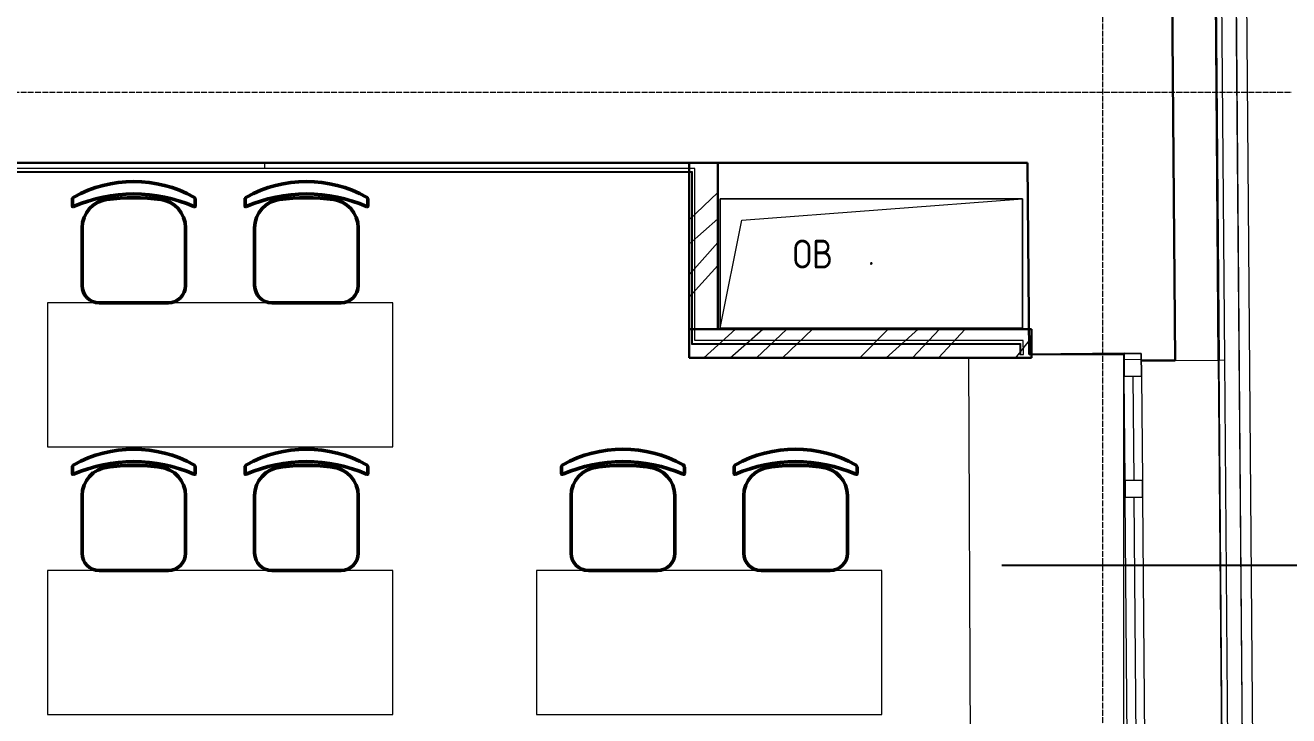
# Model space of a CAD drawing. Header units: millimetres. Extents: x -32 to 417638015, y -35 to 175284279.
# Drawn here: x 417442272 to 417446664, y 175249864 to 175252263 of the extents above; entities that cross this region are included whole.
import ezdxf
from ezdxf import colors
from ezdxf.entities.mleader import LeaderData, LeaderLine
from ezdxf.math import Vec2, Vec3

# ---------------------------------------------------------------- set-up
doc = ezdxf.new("R2010")
doc.units = ezdxf.units.MM
doc.linetypes.add('ADSK_Линия сетки', pattern=[25, 20, -2.5, 0, -2.5])
for name, color, linetype, lineweight in [('_ Окна', 7, 'Continuous', 9), ('Аннотация', 7, 'Continuous', 18), ('Обобщенные модели', 7, 'Continuous', 18), ('Окна', 7, 'Continuous', 9), ('Оси', 253, 'Continuous', 9), ('Перекрытие', 7, 'Continuous', 18), ('Стены наружные', 7, 'Continuous', 18), ('Стены несущие', 7, 'Continuous', 30), ('Стены отделка', 7, 'Continuous', 30), ('Стены штриховка', 7, 'Continuous', 9), ('ТХ', 5, 'Continuous', 0), ('ТХ_Задание ЭОМ_СС', 6, 'Continuous', 0), ('ШТРИХОВКА', 252, 'Continuous', 15)]:
    doc.layers.add(name, color=color, linetype=linetype, lineweight=lineweight)
doc.layers.add('_ЭМ_Надписи', color=7, linetype='Continuous')
doc.styles.add('GOST Common_4', font='GOST_Common.ttf', dxfattribs={"width": 0.9, "height": 199.9999999999999})
doc.styles.add('ЭОМ', font='isocpeur.ttf', dxfattribs={"width": 0.85, "height": 250})
pattern_1 = [(45, (591.9394108331762, 243.9018102923292), (-269.4076836320746, 269.4076836320746), []), (45, (681.7420108331135, 243.9018102923292), (-269.4076836320746, 269.4076836320746), []), (45, (771.5446108331671, 243.9018102923292), (-269.4076836320746, 269.4076836320746), []), (45, (861.3474108331138, 243.9018102923292), (-269.4076836320746, 269.4076836320746), [])]

# ---------------------------------------------------------------- blocks, each defined once
blk = doc.blocks.new('_ЭМ_ТХ2_4 Этаж')
at = {"color": 8, "linetype": 'ByBlock', "lineweight": -2}
for p, q in [((58183.61393227917, 19963.00041165134), (58183.61393227917, 19941.34060560377)), ((58183.61393227935, 19963.00041165144), (58183.61393227935, 19941.34060560387)), ((58610.61393227911, 19963.00041165134), (58610.61393227911, 19941.34060560377)), ((58610.61393227929, 19963.00041165144), (58610.61393227929, 19941.34060560387)), ((58783.61393227917, 19963.00041165134), (58783.61393227917, 19941.34060560377)), ((58783.61393227935, 19963.00041165144), (58783.61393227935, 19941.34060560387)), ((59210.61393227911, 19963.00041165134), (59210.61393227911, 19941.34060560377)), ((59210.61393227929, 19963.00041165144), (59210.61393227929, 19941.34060560387)), ((58217.11393227917, 19663.9999312586), (58217.11393227917, 19864.31123198428)), ((58217.11393227929, 19663.9999312587), (58217.11393227929, 19864.31123198438)), ((58577.11393227917, 19663.9999312586), (58577.11393227917, 19864.31123198428)), ((58577.11393227935, 19663.9999312587), (58577.11393227935, 19864.31123198438)), ((58817.11393227917, 19663.9999312586), (58817.11393227917, 19864.31123198428)), ((58817.11393227929, 19663.9999312587), (58817.11393227929, 19864.31123198438)), ((59177.11393227917, 19663.9999312586), (59177.11393227917, 19864.31123198428)), ((59177.11393227935, 19663.9999312587), (59177.11393227935, 19864.31123198438)), ((58517.24237631483, 19604.00006874102), (58277.11393227917, 19603.9999312586)), ((58517.242376315, 19604.00006874112), (58277.11393227929, 19603.99993125871)), ((59117.24237631483, 19604.00006874102), (58877.11393227917, 19603.9999312586)), ((59117.242376315, 19604.00006874112), (58877.11393227929, 19603.99993125871)), ((58183.61393227917, 19033.00041165134), (58183.61393227917, 19011.34060560377)), ((58183.61393227935, 19033.00041165144), (58183.61393227935, 19011.34060560387)), ((58610.61393227911, 19033.00041165134), (58610.61393227911, 19011.34060560377)), ((58610.61393227929, 19033.00041165144), (58610.61393227929, 19011.34060560387)), ((58783.61393227917, 19033.00041165134), (58783.61393227917, 19011.34060560377)), ((58783.61393227935, 19033.00041165144), (58783.61393227935, 19011.34060560387)), ((59210.61393227911, 19033.00041165134), (59210.61393227911, 19011.34060560377)), ((59210.61393227929, 19033.00041165144), (59210.61393227929, 19011.34060560387)), ((59883.61393227917, 19033.00041165134), (59883.61393227917, 19011.34060560377)), ((59883.61393227935, 19033.00041165144), (59883.61393227935, 19011.34060560387)), ((60310.61393227911, 19033.00041165134), (60310.61393227911, 19011.34060560377)), ((60310.61393227929, 19033.00041165144), (60310.61393227929, 19011.34060560387)), ((60483.61393227917, 19033.00041165134), (60483.61393227917, 19011.34060560377)), ((60483.61393227935, 19033.00041165144), (60483.61393227935, 19011.34060560387)), ((60910.61393227911, 19033.00041165134), (60910.61393227911, 19011.34060560377)), ((60910.61393227929, 19033.00041165144), (60910.61393227929, 19011.34060560387)), ((58217.11393227917, 18733.9999312586), (58217.11393227917, 18934.31123198428)), ((58217.11393227929, 18733.9999312587), (58217.11393227929, 18934.31123198438)), ((58577.11393227917, 18733.9999312586), (58577.11393227917, 18934.31123198428)), ((58577.11393227935, 18733.9999312587), (58577.11393227935, 18934.31123198438)), ((58817.11393227917, 18733.9999312586), (58817.11393227917, 18934.31123198428)), ((58817.11393227929, 18733.9999312587), (58817.11393227929, 18934.31123198438)), ((59177.11393227917, 18733.9999312586), (59177.11393227917, 18934.31123198428)), ((59177.11393227935, 18733.9999312587), (59177.11393227935, 18934.31123198438)), ((59917.11393227917, 18733.9999312586), (59917.11393227917, 18934.31123198428)), ((59917.11393227929, 18733.9999312587), (59917.11393227929, 18934.31123198438)), ((60277.11393227917, 18733.9999312586), (60277.11393227917, 18934.31123198428)), ((60277.11393227935, 18733.9999312587), (60277.11393227935, 18934.31123198438)), ((60517.11393227917, 18733.9999312586), (60517.11393227917, 18934.31123198428)), ((60517.11393227929, 18733.9999312587), (60517.11393227929, 18934.31123198438)), ((60877.11393227917, 18733.9999312586), (60877.11393227917, 18934.31123198428)), ((60877.11393227935, 18733.9999312587), (60877.11393227935, 18934.31123198438)), ((58517.24237631483, 18674.00006874102), (58277.11393227917, 18673.9999312586)), ((58517.242376315, 18674.00006874112), (58277.11393227929, 18673.99993125871)), ((59117.24237631483, 18674.00006874102), (58877.11393227917, 18673.9999312586)), ((59117.242376315, 18674.00006874112), (58877.11393227929, 18673.99993125871)), ((60217.24237631483, 18674.00006874102), (59977.11393227917, 18673.9999312586)), ((60217.242376315, 18674.00006874112), (59977.11393227929, 18673.99993125871)), ((60817.24237631483, 18674.00006874102), (60577.11393227917, 18673.9999312586)), ((60817.242376315, 18674.00006874112), (60577.11393227929, 18673.99993125871))]:
    blk.add_line(p, q, dxfattribs=at)
for centre, radius, start, end in [((58397.11393227917, 19594.95090969823), 430.5490215606072, 60.99166478656981, 119.0083352134302), ((58397.11393227935, 19594.95090969832), 430.5490215606072, 60.99166478656981, 119.0083352134302), ((58997.11393227917, 19594.95090969823), 430.5490215606072, 60.99166478656981, 119.0083352134302), ((58997.11393227935, 19594.95090969832), 430.5490215606072, 60.99166478656981, 119.0083352134302), ((58397.11393227917, 19461.67980755461), 520.8201237039044, 66.319511006273, 113.680488993727), ((58397.11393227935, 19461.67980755471), 520.8201237039044, 66.319511006273, 113.680488993727), ((58997.11393227917, 19461.67980755461), 520.8201237039044, 66.319511006273, 113.680488993727), ((58997.11393227935, 19461.67980755471), 520.8201237039044, 66.319511006273, 113.680488993727), ((58193.61393227917, 19963.00041165136), 9.999999999989248, 121.931749367395, 180), ((58193.61393227935, 19963.00041165146), 9.999999999989248, 121.931749367395, 180), ((58186.61393227917, 19941.34060560376), 2.999999999983853, 180, 296.1021673183788), ((58186.61393227935, 19941.34060560385), 2.999999999983853, 180, 296.1021673183788), ((58317.11393227917, 19864.31123198427), 100.0000000000176, 95.74155800031588, 180), ((58317.11393227935, 19864.31123198437), 100.0000000000176, 95.74155800031588, 180), ((58397.11393227917, 19168.46585845357), 800.3966485555333, 83.24697725457317, 96.75302274542683), ((58397.11393227935, 19168.46585845367), 800.3966485555333, 83.24697725457317, 96.75302274542683), ((58477.11393227917, 19864.31123198427), 100.0000000000176, 0, 84.25844199968412), ((58477.11393227935, 19864.31123198437), 100.0000000000176, 0, 84.25844199968412), ((58600.61393227917, 19963.00041165136), 9.999999999989248, 0, 58.06825063260506), ((58600.61393227935, 19963.00041165146), 9.999999999989248, 0, 58.06825063260506), ((58607.61393227917, 19941.34060560376), 2.999999999983853, 243.8978326816212, 0), ((58607.61393227935, 19941.34060560385), 2.999999999983853, 243.8978326816212, 0), ((58793.61393227917, 19963.00041165136), 9.999999999989248, 121.931749367395, 180), ((58793.61393227935, 19963.00041165146), 9.999999999989248, 121.931749367395, 180), ((58786.61393227917, 19941.34060560376), 2.999999999983853, 180, 296.1021673183788), ((58786.61393227935, 19941.34060560385), 2.999999999983853, 180, 296.1021673183788), ((58917.11393227917, 19864.31123198427), 100.0000000000176, 95.74155800031588, 180), ((58917.11393227935, 19864.31123198437), 100.0000000000176, 95.74155800031588, 180), ((58997.11393227917, 19168.46585845357), 800.3966485555333, 83.24697725457317, 96.75302274542683), ((58997.11393227935, 19168.46585845367), 800.3966485555333, 83.24697725457317, 96.75302274542683), ((59077.11393227917, 19864.31123198427), 100.0000000000176, 0, 84.25844199968412), ((59077.11393227935, 19864.31123198437), 100.0000000000176, 0, 84.25844199968412), ((59200.61393227917, 19963.00041165136), 9.999999999989248, 0, 58.06825063260506), ((59200.61393227935, 19963.00041165146), 9.999999999989248, 0, 58.06825063260506), ((59207.61393227917, 19941.34060560376), 2.999999999983853, 243.8978326816212, 0), ((59207.61393227935, 19941.34060560385), 2.999999999983853, 243.8978326816212, 0), ((58277.11393227911, 19663.9999312586), 60.00000000000227, 180, 270), ((58277.11393227929, 19663.99993125866), 59.99999999995964, 180, 270), ((58517.11393227923, 19663.9999312586), 60.00000000000227, 270, 0), ((58517.11393227935, 19663.99993125866), 59.99999999995964, 270, 0), ((58877.11393227911, 19663.9999312586), 60.00000000000227, 180, 270), ((58877.11393227929, 19663.99993125866), 59.99999999995964, 180, 270), ((59117.11393227923, 19663.9999312586), 60.00000000000227, 270, 0), ((59117.11393227935, 19663.99993125866), 59.99999999995964, 270, 0), ((58397.11393227917, 18664.95090969823), 430.5490215606072, 60.99166478656981, 119.0083352134302), ((58397.11393227935, 18664.95090969832), 430.5490215606072, 60.99166478656981, 119.0083352134302), ((58997.11393227917, 18664.95090969823), 430.5490215606072, 60.99166478656981, 119.0083352134302), ((58997.11393227935, 18664.95090969832), 430.5490215606072, 60.99166478656981, 119.0083352134302), ((60097.11393227917, 18664.95090969823), 430.5490215606072, 60.99166478656981, 119.0083352134302), ((60097.11393227935, 18664.95090969832), 430.5490215606072, 60.99166478656981, 119.0083352134302), ((60697.11393227917, 18664.95090969823), 430.5490215606072, 60.99166478656981, 119.0083352134302), ((60697.11393227935, 18664.95090969832), 430.5490215606072, 60.99166478656981, 119.0083352134302), ((58193.61393227917, 19033.00041165136), 9.999999999989248, 121.931749367395, 180), ((58193.61393227935, 19033.00041165146), 9.999999999989248, 121.931749367395, 180), ((58397.11393227917, 18531.67980755461), 520.8201237039044, 66.319511006273, 113.680488993727), ((58397.11393227935, 18531.67980755471), 520.8201237039044, 66.319511006273, 113.680488993727), ((58317.11393227917, 18934.31123198427), 100.0000000000176, 95.74155800031588, 180), ((58317.11393227935, 18934.31123198437), 100.0000000000176, 95.74155800031588, 180), ((58397.11393227917, 18238.46585845357), 800.3966485555333, 83.24697725457317, 96.75302274542683), ((58397.11393227935, 18238.46585845367), 800.3966485555333, 83.24697725457317, 96.75302274542683), ((58477.11393227917, 18934.31123198427), 100.0000000000176, 0, 84.25844199968412), ((58477.11393227935, 18934.31123198437), 100.0000000000176, 0, 84.25844199968412), ((58600.61393227917, 19033.00041165136), 9.999999999989248, 0, 58.06825063260506), ((58600.61393227935, 19033.00041165146), 9.999999999989248, 0, 58.06825063260506), ((58793.61393227917, 19033.00041165136), 9.999999999989248, 121.931749367395, 180), ((58793.61393227935, 19033.00041165146), 9.999999999989248, 121.931749367395, 180), ((58997.11393227917, 18531.67980755461), 520.8201237039044, 66.319511006273, 113.680488993727), ((58997.11393227935, 18531.67980755471), 520.8201237039044, 66.319511006273, 113.680488993727), ((58917.11393227917, 18934.31123198427), 100.0000000000176, 95.74155800031588, 180), ((58917.11393227935, 18934.31123198437), 100.0000000000176, 95.74155800031588, 180), ((58997.11393227917, 18238.46585845357), 800.3966485555333, 83.24697725457317, 96.75302274542683), ((58997.11393227935, 18238.46585845367), 800.3966485555333, 83.24697725457317, 96.75302274542683), ((59077.11393227917, 18934.31123198427), 100.0000000000176, 0, 84.25844199968412), ((59077.11393227935, 18934.31123198437), 100.0000000000176, 0, 84.25844199968412), ((59200.61393227917, 19033.00041165136), 9.999999999989248, 0, 58.06825063260506), ((59200.61393227935, 19033.00041165146), 9.999999999989248, 0, 58.06825063260506), ((59893.61393227917, 19033.00041165136), 9.999999999989248, 121.931749367395, 180), ((59893.61393227935, 19033.00041165146), 9.999999999989248, 121.931749367395, 180), ((60097.11393227917, 18531.67980755461), 520.8201237039044, 66.319511006273, 113.680488993727), ((60097.11393227935, 18531.67980755471), 520.8201237039044, 66.319511006273, 113.680488993727), ((60017.11393227917, 18934.31123198427), 100.0000000000176, 95.74155800031588, 180), ((60017.11393227935, 18934.31123198437), 100.0000000000176, 95.74155800031588, 180), ((60097.11393227917, 18238.46585845357), 800.3966485555333, 83.24697725457317, 96.75302274542683), ((60097.11393227935, 18238.46585845367), 800.3966485555333, 83.24697725457317, 96.75302274542683), ((60177.11393227917, 18934.31123198427), 100.0000000000176, 0, 84.25844199968412), ((60177.11393227935, 18934.31123198437), 100.0000000000176, 0, 84.25844199968412), ((60300.61393227917, 19033.00041165136), 9.999999999989248, 0, 58.06825063260506), ((60300.61393227935, 19033.00041165146), 9.999999999989248, 0, 58.06825063260506), ((60493.61393227917, 19033.00041165136), 9.999999999989248, 121.931749367395, 180), ((60493.61393227935, 19033.00041165146), 9.999999999989248, 121.931749367395, 180), ((60697.11393227917, 18531.67980755461), 520.8201237039044, 66.319511006273, 113.680488993727), ((60697.11393227935, 18531.67980755471), 520.8201237039044, 66.319511006273, 113.680488993727), ((60617.11393227917, 18934.31123198427), 100.0000000000176, 95.74155800031588, 180), ((60617.11393227935, 18934.31123198437), 100.0000000000176, 95.74155800031588, 180), ((60697.11393227917, 18238.46585845357), 800.3966485555333, 83.24697725457317, 96.75302274542683), ((60697.11393227935, 18238.46585845367), 800.3966485555333, 83.24697725457317, 96.75302274542683), ((60777.11393227917, 18934.31123198427), 100.0000000000176, 0, 84.25844199968412), ((60777.11393227935, 18934.31123198437), 100.0000000000176, 0, 84.25844199968412), ((60900.61393227917, 19033.00041165136), 9.999999999989248, 0, 58.06825063260506), ((60900.61393227935, 19033.00041165146), 9.999999999989248, 0, 58.06825063260506), ((58186.61393227917, 19011.34060560376), 2.999999999983853, 180, 296.1021673183788), ((58186.61393227935, 19011.34060560385), 2.999999999983853, 180, 296.1021673183788), ((58607.61393227917, 19011.34060560376), 2.999999999983853, 243.8978326816212, 0), ((58607.61393227935, 19011.34060560385), 2.999999999983853, 243.8978326816212, 0), ((58786.61393227917, 19011.34060560376), 2.999999999983853, 180, 296.1021673183788), ((58786.61393227935, 19011.34060560385), 2.999999999983853, 180, 296.1021673183788), ((59207.61393227917, 19011.34060560376), 2.999999999983853, 243.8978326816212, 0), ((59207.61393227935, 19011.34060560385), 2.999999999983853, 243.8978326816212, 0), ((59886.61393227917, 19011.34060560376), 2.999999999983853, 180, 296.1021673183788), ((59886.61393227935, 19011.34060560385), 2.999999999983853, 180, 296.1021673183788), ((60307.61393227917, 19011.34060560376), 2.999999999983853, 243.8978326816212, 0), ((60307.61393227935, 19011.34060560385), 2.999999999983853, 243.8978326816212, 0), ((60486.61393227917, 19011.34060560376), 2.999999999983853, 180, 296.1021673183788), ((60486.61393227935, 19011.34060560385), 2.999999999983853, 180, 296.1021673183788), ((60907.61393227917, 19011.34060560376), 2.999999999983853, 243.8978326816212, 0), ((60907.61393227935, 19011.34060560385), 2.999999999983853, 243.8978326816212, 0), ((58277.11393227911, 18733.9999312586), 60.00000000000227, 180, 270), ((58277.11393227929, 18733.99993125866), 59.99999999995964, 180, 270), ((58517.11393227923, 18733.9999312586), 60.00000000000227, 270, 0), ((58517.11393227935, 18733.99993125866), 59.99999999995964, 270, 0), ((58877.11393227911, 18733.9999312586), 60.00000000000227, 180, 270), ((58877.11393227929, 18733.99993125866), 59.99999999995964, 180, 270), ((59117.11393227923, 18733.9999312586), 60.00000000000227, 270, 0), ((59117.11393227935, 18733.99993125866), 59.99999999995964, 270, 0), ((59977.11393227911, 18733.9999312586), 60.00000000000227, 180, 270), ((59977.11393227929, 18733.99993125866), 59.99999999995964, 180, 270), ((60217.11393227923, 18733.9999312586), 60.00000000000227, 270, 0), ((60217.11393227935, 18733.99993125866), 59.99999999995964, 270, 0), ((60577.11393227911, 18733.9999312586), 60.00000000000227, 180, 270), ((60577.11393227929, 18733.99993125866), 59.99999999995964, 180, 270), ((60817.11393227923, 18733.9999312586), 60.00000000000227, 270, 0), ((60817.11393227935, 18733.99993125866), 59.99999999995964, 270, 0)]:
    blk.add_arc(centre, radius, start, end, dxfattribs=at)
at = {"layer": 'ТХ', "color": 8}
for p, q in [((59297.178154297, 19603.99999999981), (58097.178154297, 19603.99999999981)), ((58097.178154297, 19603.99999999981), (58097.178154297, 19103.99999999981)), ((59297.178154297, 19103.99999999981), (59297.178154297, 19603.99999999981)), ((58097.178154297, 19103.99999999981), (59297.178154297, 19103.99999999981)), ((59297.178154297, 18673.99999999981), (58097.178154297, 18673.99999999981)), ((58097.178154297, 18673.99999999981), (58097.178154297, 18173.99999999981)), ((59297.178154297, 18173.99999999981), (59297.178154297, 18673.99999999981)), ((60997.178154297, 18673.99999999981), (59797.178154297, 18673.99999999981)), ((59797.178154297, 18673.99999999981), (59797.178154297, 18173.99999999981)), ((60997.178154297, 18173.99999999981), (60997.178154297, 18673.99999999981)), ((58097.178154297, 18173.99999999981), (59297.178154297, 18173.99999999981)), ((59797.178154297, 18173.99999999981), (60997.178154297, 18173.99999999981))]:
    blk.add_line(p, q, dxfattribs=at)
blk = doc.blocks.new('План 4 этажа')
at = {"layer": 'Стены штриховка', "lineweight": 9}
h = blk.add_hatch(dxfattribs=at)
h.set_pattern_fill('ANSI34', color=8, scale=20)
h.set_pattern_definition(pattern_1)
h.paths.add_polyline_path([(54418.79145886691, 19751.644064038), (54518.79145886691, 19751.644064038), (54518.79145886691, 20329.47435484623), (54418.79145886691, 20329.39385938371), (54418.79145886691, 19971.84460964467)])
h = blk.add_hatch(dxfattribs=at)
h.set_pattern_fill('ANSI34', color=8, scale=20)
h.set_pattern_definition(pattern_1)
h.paths.add_polyline_path([(55604.28027374181, 19651.644064038), (55608.5615024945, 19652.5543805061), (55608.5615024945, 19664.12935347972), (55600.33661363844, 19664.06283291691), (55599.62828154, 19751.644064038), (54418.79145886691, 19751.644064038), (54418.79145886691, 19651.644064038), (55603.11549437989, 19651.644064038)])
at = {"layer": '_ Окна', "color": 8, "lineweight": 18}
for p, q in [((55930.32582132985, 19666.73169181461), (55990.32385909176, 19667.21693888697)), ((55930.97281742627, 19586.73430813209), (55930.32582132985, 19666.73169181461)), ((55990.32385909176, 19667.21693888697), (55990.97085518817, 19587.21955520438)), ((55990.97085518817, 19587.21955520438), (55930.97281742627, 19586.73430813209)), ((55933.88429986015, 19226.74608156068), (55993.88233762205, 19227.23132863297)), ((55934.36954693246, 19166.74804379878), (55933.88429986015, 19226.74608156068)), ((55993.88233762205, 19227.23132863297), (55994.36758469436, 19167.23329087108)), ((55994.36758469436, 19167.23329087108), (55934.36954693246, 19166.74804379878))]:
    blk.add_line(p, q, dxfattribs=at)
at = {"layer": '_ Окна', "color": 8}
for p, q in [((55930.48757035396, 19646.73234589398), (55990.48560811587, 19647.21759296634)), ((55960.97183630721, 19586.97693166824), (55963.88331874108, 19226.98870509682)), ((55964.36856581339, 19166.99066733493), (55971.16202482576, 18327.01813866827))]:
    blk.add_line(p, q, dxfattribs=at)
at = {"layer": 'Обобщенные модели', "color": 8}
for p, q in [((54526.88753355993, 19754.75923513202), (54526.88753355993, 20204.75923513202)), ((54526.88753355993, 20204.75923513202), (55576.88753355993, 20204.75923513202)), ((55576.88753355993, 20204.75923513202), (54526.88753355993, 20204.75923513202)), ((54526.88753355993, 20204.75923513202), (54526.88753355993, 19754.75923513202)), ((54601.88753355992, 20129.75923513202), (55576.88753355993, 20204.75923513202)), ((55576.88753355993, 20204.75923513202), (55576.88753355993, 19754.75923513202)), ((55576.88753355993, 19754.75923513202), (55576.88753355993, 20204.75923513202)), ((54526.88753355993, 19754.75923513202), (54601.88753355992, 20129.75923513202)), ((55576.88753355993, 19754.75923513202), (54526.88753355993, 19754.75923513202)), ((54526.88753355993, 19754.75923513202), (55576.88753355993, 19754.75923513202))]:
    blk.add_line(p, q, dxfattribs=at)
for radius, start, end in [(2.500000000000002, 0, 180), (2.499999999999999, 59.99999999993758, 165.0000000007444), (2.500000000000002, 180, 0), (2.500000000000002, 194.9999999992556, 270), (2.499999999999998, 300.0000000000624, 0)]:
    blk.add_arc((55051.88753355993, 19979.75923513202), radius, start, end, dxfattribs=at)
at = {"layer": 'Окна', "color": 8}
for p, q in [((55990.32385909176, 19667.21693888697), (55930.32582132985, 19666.73169181461)), ((55930.32582132985, 19666.73169181461), (55930.97281742627, 19586.73430813209)), ((55990.97085518817, 19587.21955520438), (55990.32385909176, 19667.21693888697)), ((55933.88429986005, 19226.74608156068), (55930.97281742618, 19586.73430813209)), ((55990.97085518817, 19587.21955520438), (55993.88233762205, 19227.23132863297)), ((55933.88429986015, 19226.74608156068), (55934.36954693246, 19166.74804379878)), ((55994.36758469436, 19167.23329087108), (55993.88233762205, 19227.23132863297)), ((55941.16300594473, 18326.77551513212), (55934.36954693236, 19166.74804379878)), ((55994.36758469436, 19167.23329087108), (56001.16104370673, 18327.26076220442))]:
    blk.add_line(p, q, dxfattribs=at)
at = {"layer": 'Оси', "color": 8, "linetype": 'ADSK_Линия сетки'}
for p, q in [((55856.50476387143, -3353.100552087591), (55856.50476387149, 43685.83329475898)), ((-10052.17750458431, 20574.4890366231), (56511.79228884459, 20574.48903662292))]:
    blk.add_line(p, q, dxfattribs=at)
at = {"layer": 'Перекрытие', "color": 8}
for p, q in [((54418.79145886679, 20329.39385938371), (52944.06517120264, 20329.39385938371)), ((55595.01512221084, 20329.39385938371), (54518.79145886679, 20329.39385938371)), ((55389.26868522423, 19651.64406403794), (55410.07133346889, 15273.72516066174)), ((55929.26868522423, 19662.90111659677), (55608.56150249438, 19662.90111659677)), ((55929.26868522423, 17826.46824004658), (55929.26868522423, 19662.90111659677))]:
    blk.add_line(p, q, dxfattribs=at)
at = {"layer": 'Стены наружные', "color": 8}
for p, q in [((56221.04815879394, 33179.8713199888), (56350.29904454772, 17198.67723350192)), ((56350.39073329908, 17198.67830221908), (56221.40822249022, 33179.87294737337)), ((56256.40808568045, 33180.03113671188), (56385.38858084078, 17199.08623447997)), ((56257.94257170602, 19644.3805453261), (56272.45954661933, 17849.43924894917)), ((56275.03419021284, 17849.46007193462), (56260.51721529954, 19644.40136831155)), ((56295.03277363337, 17849.62182095868), (56280.51585135725, 19644.56311733567))]:
    blk.add_line(p, q, dxfattribs=at)
at = {"layer": 'Стены несущие', "color": 8}
for p, q in [((56088.99047429964, 21987.09291805874), (56107.94747730123, 19643.1674276453)), ((55594.95495442185, 20329.47435484617), (49760.37607273168, 20329.47435484617)), ((54418.79145886679, 20329.47435484617), (54418.79145886679, 19651.64406403794)), ((54518.79145886679, 19751.64406403794), (54518.79145886679, 20329.47435484617)), ((55594.95495442185, 20329.47435484617), (55600.33661363844, 19664.06283291691)), ((54418.79145886679, 19751.64406403794), (55608.56150249438, 19751.64406403794)), ((55608.56150249438, 19651.64406403794), (55608.56150249438, 19751.64406403794)), ((54418.79145886679, 19651.64406403794), (55608.56150249438, 19651.64406403794)), ((55600.33661363844, 19664.06283291691), (55930.32582132984, 19666.73169181461)), ((55990.52604537189, 19642.21775648615), (56107.94747730135, 19643.1674276453))]:
    blk.add_line(p, q, dxfattribs=at)
at = {"layer": 'Стены отделка', "color": 8, "lineweight": 9}
for p, q in [((56257.94257170602, 19644.3805453261), (56238.97748125321, 21989.30600303551)), ((56241.55212484673, 21989.32682602096), (56260.51721529954, 19644.40136831155)), ((56280.51656122017, 19644.56311733567), (56261.55147076736, 21989.48857504508)), ((54438.79145886691, 20309.47435484617), (49780.1638115166, 20309.47435484617)), ((49792.03645478759, 20297.47435484617), (54426.79145886691, 20297.47435484617)), ((52944.06517120264, 20309.47435484617), (52944.06517120264, 20329.47435484617)), ((54426.79145886691, 20297.47435484617), (54426.79145886691, 19701.64406403794)), ((54438.79145886691, 19711.64406403794), (54438.79145886691, 20309.47435484617)), ((54428.79145886691, 19699.644064038), (55568.04779619502, 19699.644064038)), ((55579.95113606704, 19711.64406403794), (54438.79145886691, 19711.64406403794)), ((55568.04779619502, 19699.644064038), (55568.33766016504, 19663.80403447832)), ((55580.33726771735, 19663.90108389279), (55579.95113606704, 19711.64406403794)), ((55568.33766016504, 19663.80403447832), (55580.33726771735, 19663.90108389279)), ((56107.94747730123, 19643.1674276453), (56257.94257170602, 19644.3805453261)), ((56260.51721529954, 19644.40136831155), (56280.51656122017, 19644.56311733567))]:
    blk.add_line(p, q, dxfattribs=at)
at = {"layer": 'Стены штриховка', "color": 8}
for p, q in [((49790.05768090906, 20299.47435484617), (54428.79145886679, 20299.47435484617)), ((54428.79145886691, 20299.47435484617), (54428.79145886691, 19699.644064038)), ((54426.79145886691, 19701.64406403794), (55570.03168617375, 19701.64406403794)), ((54426.79145886691, 19701.64406403794), (54426.79145886691, 19699.644064038)), ((54426.79145886691, 19699.644064038), (54428.79145886691, 19699.644064038)), ((55570.03168617375, 19701.64406403794), (55570.33759475709, 19663.82020938076))]:
    blk.add_line(p, q, dxfattribs=at)
at = {"layer": 'Аннотация', "color": 8, "lineweight": 9, "insert": (54778.78382567305, 20062.51516261214), "char_height": 100, "width": 156.348, "attachment_point": 1, "line_spacing_factor": 1.022765581104984, "style": 'GOST Common_4'}
blk.add_mtext('\\pxt3.6,7.2,10.8,14.4,18,21.6,25.2,28.8,32.4,36,39.6,43.2,46.8,50.4,54,57.6,61.2,64.8,68.4,72,75.6,79.2,82.8,86.4,90,93.6,97.2,100.8,104.4,108,111.6,115.2;{ОВ}', dxfattribs=at)

msp = doc.modelspace()

# ---------------------------------------------------------------- block references
at = {"layer": 'ТХ_Задание ЭОМ_СС', "lineweight": 50}
msp.add_blockref('_ЭМ_ТХ2_4 Этаж', (417384252.4643108, 175231694.5649611), dxfattribs=at)
at = {"layer": 'ШТРИХОВКА'}
msp.add_blockref('План 4 этажа', (417390160.9595469, 175231455.6631508), dxfattribs=at)

# ---------------------------------------------------------------- leaders
at = {"layer": '_ЭМ_Надписи', "color": 7, "ltscale": 5}
ml = msp.add_multileader_mtext('Standard', dxfattribs=at)
ml.set_content('{\\fGOST Common|b0|i0|c204|p34;\\W0.9;\\C256;4ЩРС-2\\fISOCPEUR|b0|i0|c204|p34;\\W0.85; Гр.10 \\W1;\\C0;Раб.место учителя, ноутбук}', color=1, style='ЭОМ')
ml.set_leader_properties()
ml.build(insert=Vec2(0, 0))
ml.multileader.update_dxf_attribs({"text_left_attachment_type": 6, "text_right_attachment_type": 6, "dogleg_length": 0, "arrow_head_size": 200})
ctx = ml.context
ctx.base_point, ctx.char_height, ctx.arrow_head_size, ctx.landing_gap_size, ctx.plane_origin = Vec3(417448013.316563, 175250386.4746819), 250, 200, 0, Vec3(417417844.4986426, 175256671.6067854)
ctx.left_attachment, ctx.right_attachment = 6, 6
notes = []
notes.append((ctx, [(0, (1, 1, 0), (417448013.316563, 175250386.4746819), (1, 0), 0, [(0, [(417445221.287168, 175248322.8668986)], 0, [])])]))
ctx.mtext.insert, ctx.mtext.width, ctx.mtext.defined_height, ctx.mtext.flow_direction = Vec3(417448013.316563, 175250711.4746819), 2323.800564308998, 887.4878616485523, 5
for ctx, leaders in notes:
    for number, flags, end, landing, length, lines in leaders:
        leader = LeaderData()
        leader.index, (leader.has_last_leader_line, leader.has_dogleg_vector, leader.attachment_direction) = number, flags
        leader.last_leader_point, leader.dogleg_vector, leader.dogleg_length = Vec3(end), Vec3(landing), length
        for number, points, colour, breaks in lines:
            line = LeaderLine()
            line.index, line.vertices, line.color, line.breaks = number, Vec3.list(points), colors.encode_raw_color(colour), breaks
            leader.lines.append(line)
        ctx.leaders.append(leader)

doc.saveas('drawing.dxf')
